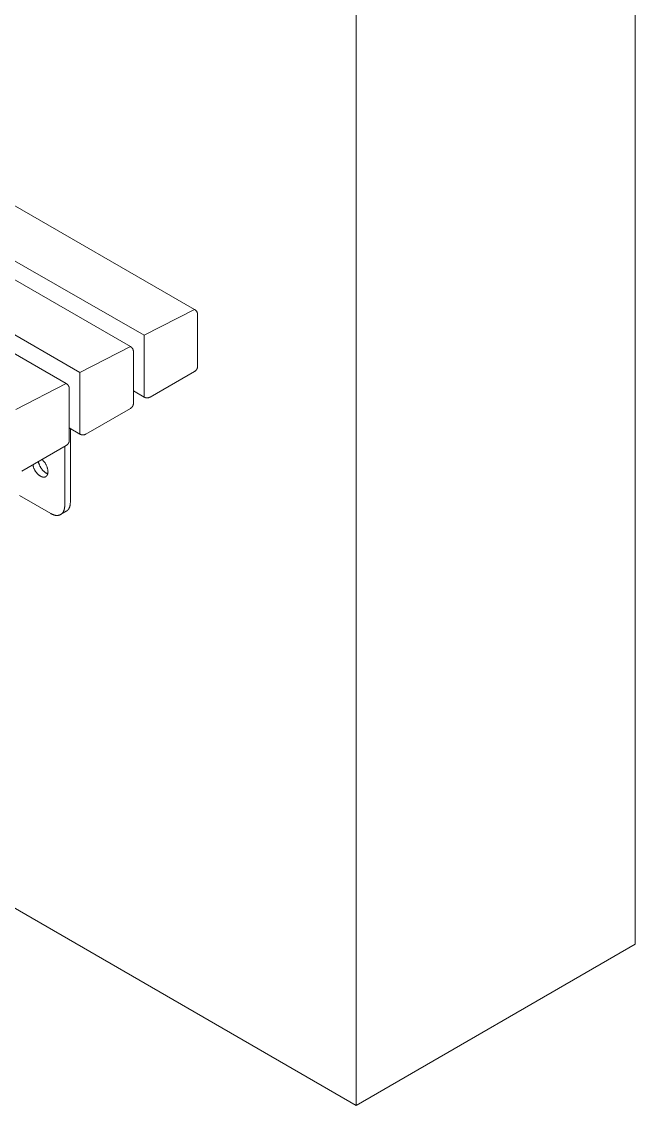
# Model space of a CAD drawing. Header units: millimetres. Extents: x -244 to 4312, y 246 to 2799.
# Drawn here: x 3810.6 to 4065.4, y 359.9 to 810.2 of the extents above; entities that cross this region are included whole.
import ezdxf

# ---------------------------------------------------------------- set-up
doc = ezdxf.new("R2010")
doc.units = ezdxf.units.MM
doc.layers.add('ZANO_R', color=7, linetype='Continuous', lineweight=0)

msp = doc.modelspace()

# ---------------------------------------------------------------- linework, layer by layer
at = {"layer": 'ZANO_R'}
for p, q in [((2842.87, 1290.77), (3882.41, 690.59)), ((2816.22, 1275.38), (3855.76, 675.2)), ((2820.64, 1277.93), (3861.41, 679.88)), ((2793.99, 1262.54), (3834.75, 664.49)), ((2789.56, 1259.99), (3829.1, 659.81)), ((4065.45, 426.84), (4065.45, 1042.41)), ((3949.56, 359.93), (3949.56, 975.5)), ((3861.41, 679.88), (3882.41, 690.59)), ((3882.41, 690.59), (3882.48, 690.55)), ((3882.48, 690.55), (3882.55, 690.5)), ((3882.55, 690.5), (3882.62, 690.45)), ((3882.62, 690.45), (3882.69, 690.4)), ((3882.69, 690.4), (3882.75, 690.35)), ((3882.75, 690.35), (3882.81, 690.3)), ((3882.81, 690.3), (3882.87, 690.24)), ((3882.87, 690.24), (3882.93, 690.18)), ((3882.93, 690.18), (3882.99, 690.12)), ((3882.99, 690.12), (3883.05, 690.06)), ((3883.05, 690.06), (3883.1, 690)), ((3883.1, 690), (3883.15, 689.93)), ((3883.15, 689.93), (3883.2, 689.86)), ((3883.2, 689.86), (3883.25, 689.79)), ((3883.25, 689.79), (3883.29, 689.72)), ((3883.29, 689.72), (3883.33, 689.65)), ((3883.33, 689.65), (3883.37, 689.58)), ((3883.37, 689.58), (3883.41, 689.5)), ((3883.41, 689.5), (3883.44, 689.43)), ((3883.44, 689.43), (3883.47, 689.35)), ((3883.47, 689.35), (3883.5, 689.27)), ((3883.5, 689.27), (3883.53, 689.2)), ((3883.53, 689.2), (3883.55, 689.12)), ((3883.55, 689.12), (3883.57, 689.04)), ((3883.57, 689.04), (3883.59, 688.95)), ((3883.59, 688.95), (3883.6, 688.87)), ((3883.6, 688.87), (3883.62, 688.79)), ((3883.62, 688.79), (3883.63, 688.71)), ((3883.63, 688.71), (3883.63, 688.63)), ((3883.63, 688.63), (3883.64, 688.54)), ((3883.64, 688.54), (3883.64, 688.46)), ((3883.64, 688.46), (3883.64, 667.05)), ((3861.41, 679.88), (3861.41, 654.21)), ((3834.75, 664.49), (3855.76, 675.2)), ((3855.76, 675.2), (3855.83, 675.16)), ((3855.83, 675.16), (3855.9, 675.11)), ((3855.9, 675.11), (3855.96, 675.06)), ((3855.96, 675.06), (3856.03, 675.01)), ((3856.03, 675.01), (3856.1, 674.96)), ((3856.1, 674.96), (3856.16, 674.91)), ((3856.16, 674.91), (3856.22, 674.85)), ((3856.22, 674.85), (3856.28, 674.79)), ((3856.28, 674.79), (3856.34, 674.73)), ((3856.34, 674.73), (3856.39, 674.67)), ((3856.39, 674.67), (3856.44, 674.61)), ((3856.44, 674.61), (3856.5, 674.54)), ((3856.5, 674.54), (3856.54, 674.47)), ((3856.54, 674.47), (3856.59, 674.41)), ((3856.59, 674.41), (3856.63, 674.34)), ((3856.63, 674.34), (3856.68, 674.26)), ((3856.68, 674.26), (3856.71, 674.19)), ((3856.71, 674.19), (3856.75, 674.12)), ((3856.75, 674.12), (3856.79, 674.04)), ((3856.79, 674.04), (3856.82, 673.96)), ((3856.82, 673.96), (3856.85, 673.88)), ((3856.85, 673.88), (3856.87, 673.81)), ((3856.87, 673.81), (3856.9, 673.73)), ((3856.9, 673.73), (3856.92, 673.65)), ((3856.92, 673.65), (3856.93, 673.56)), ((3856.93, 673.56), (3856.95, 673.48)), ((3856.95, 673.48), (3856.96, 673.4)), ((3856.96, 673.4), (3856.97, 673.32)), ((3856.97, 673.32), (3856.98, 673.24)), ((3856.98, 673.24), (3856.98, 673.15)), ((3856.98, 673.15), (3856.98, 673.07)), ((3856.98, 673.07), (3856.98, 651.66)), ((3883.57, 666.47), (3883.55, 666.39)), ((3883.59, 666.55), (3883.57, 666.47)), ((3883.6, 666.63), (3883.59, 666.55)), ((3883.62, 666.72), (3883.6, 666.63)), ((3883.63, 666.8), (3883.62, 666.72)), ((3883.64, 666.97), (3883.63, 666.88)), ((3883.63, 666.88), (3883.63, 666.8)), ((3883.64, 667.05), (3883.64, 666.97)), ((3834.75, 664.49), (3834.75, 638.82)), ((3882.41, 664.92), (3863.87, 654.21)), ((3882.48, 664.96), (3882.41, 664.92)), ((3882.55, 665.01), (3882.48, 664.96)), ((3882.62, 665.05), (3882.55, 665.01)), ((3882.69, 665.1), (3882.62, 665.05)), ((3882.75, 665.16), (3882.69, 665.1)), ((3882.81, 665.21), (3882.75, 665.16)), ((3882.87, 665.27), (3882.81, 665.21)), ((3882.93, 665.32), (3882.87, 665.27)), ((3882.99, 665.38), (3882.93, 665.32)), ((3883.05, 665.45), (3882.99, 665.38)), ((3883.1, 665.51), (3883.05, 665.45)), ((3883.15, 665.58), (3883.1, 665.51)), ((3883.2, 665.64), (3883.15, 665.58)), ((3883.25, 665.71), (3883.2, 665.64)), ((3883.29, 665.78), (3883.25, 665.71)), ((3883.33, 665.86), (3883.29, 665.78)), ((3883.37, 665.93), (3883.33, 665.86)), ((3883.41, 666), (3883.37, 665.93)), ((3883.44, 666.08), (3883.41, 666)), ((3883.47, 666.16), (3883.44, 666.08)), ((3883.5, 666.23), (3883.47, 666.16)), ((3883.53, 666.31), (3883.5, 666.23)), ((3883.55, 666.39), (3883.53, 666.31)), ((3808.1, 649.1), (3829.1, 659.81)), ((3829.1, 659.81), (3829.17, 659.77)), ((3829.17, 659.77), (3829.24, 659.72)), ((3829.24, 659.72), (3829.31, 659.67)), ((3829.31, 659.67), (3829.38, 659.62)), ((3829.38, 659.62), (3829.44, 659.57)), ((3829.44, 659.57), (3829.5, 659.52)), ((3829.5, 659.52), (3829.57, 659.46)), ((3829.57, 659.46), (3829.62, 659.4)), ((3829.62, 659.4), (3829.68, 659.34)), ((3829.68, 659.34), (3829.74, 659.28)), ((3829.74, 659.28), (3829.79, 659.22)), ((3829.79, 659.22), (3829.84, 659.15)), ((3829.84, 659.15), (3829.89, 659.09)), ((3829.89, 659.09), (3829.94, 659.02)), ((3829.94, 659.02), (3829.98, 658.95)), ((3829.98, 658.95), (3830.02, 658.87)), ((3830.02, 658.87), (3830.06, 658.8)), ((3830.06, 658.8), (3830.1, 658.73)), ((3830.1, 658.73), (3830.13, 658.65)), ((3830.13, 658.65), (3830.16, 658.57)), ((3830.16, 658.57), (3830.19, 658.5)), ((3830.19, 658.5), (3830.22, 658.42)), ((3830.22, 658.42), (3830.24, 658.34)), ((3830.24, 658.34), (3830.26, 658.26)), ((3830.26, 658.26), (3830.28, 658.18)), ((3830.28, 658.18), (3830.29, 658.09)), ((3830.29, 658.09), (3830.31, 658.01)), ((3830.31, 658.01), (3830.32, 657.93)), ((3830.32, 657.93), (3830.32, 657.85)), ((3830.32, 657.85), (3830.33, 657.76)), ((3830.33, 657.76), (3830.33, 657.68)), ((3830.33, 657.68), (3830.33, 636.27)), ((3861.41, 654.21), (3856.98, 656.77)), ((3861.48, 654.17), (3861.41, 654.21)), ((3861.56, 654.14), (3861.48, 654.17)), ((3861.63, 654.1), (3861.56, 654.14)), ((3861.71, 654.07), (3861.63, 654.1)), ((3861.78, 654.04), (3861.71, 654.07)), ((3861.86, 654.01), (3861.78, 654.04)), ((3861.94, 653.98), (3861.86, 654.01)), ((3862.02, 653.96), (3861.94, 653.98)), ((3862.1, 653.94), (3862.02, 653.96)), ((3862.18, 653.93), (3862.1, 653.94)), ((3862.27, 653.91), (3862.18, 653.93)), ((3862.35, 653.9), (3862.27, 653.91)), ((3862.43, 653.89), (3862.35, 653.9)), ((3862.51, 653.89), (3862.43, 653.89)), ((3862.6, 653.88), (3862.51, 653.89)), ((3862.68, 653.88), (3862.6, 653.88)), ((3862.76, 653.89), (3862.68, 653.88)), ((3862.85, 653.89), (3862.76, 653.89)), ((3862.93, 653.9), (3862.85, 653.89)), ((3863.01, 653.91), (3862.93, 653.9)), ((3863.09, 653.93), (3863.01, 653.91)), ((3863.17, 653.94), (3863.09, 653.93)), ((3863.25, 653.96), (3863.17, 653.94)), ((3863.33, 653.98), (3863.25, 653.96)), ((3863.41, 654.01), (3863.33, 653.98)), ((3863.49, 654.04), (3863.41, 654.01)), ((3863.57, 654.07), (3863.49, 654.04)), ((3863.65, 654.1), (3863.57, 654.07)), ((3863.72, 654.14), (3863.65, 654.1)), ((3863.8, 654.17), (3863.72, 654.14)), ((3863.87, 654.21), (3863.8, 654.17)), ((3855.76, 649.53), (3837.21, 638.82)), ((3855.83, 649.57), (3855.76, 649.53)), ((3855.9, 649.62), (3855.83, 649.57)), ((3855.96, 649.67), (3855.9, 649.62)), ((3856.03, 649.71), (3855.96, 649.67)), ((3856.1, 649.77), (3856.03, 649.71)), ((3856.16, 649.82), (3856.1, 649.77)), ((3856.22, 649.88), (3856.16, 649.82)), ((3856.28, 649.94), (3856.22, 649.88)), ((3856.34, 650), (3856.28, 649.94)), ((3856.39, 650.06), (3856.34, 650)), ((3856.44, 650.12), (3856.39, 650.06)), ((3856.5, 650.19), (3856.44, 650.12)), ((3856.54, 650.25), (3856.5, 650.19)), ((3856.59, 650.32), (3856.54, 650.25)), ((3856.63, 650.39), (3856.59, 650.32)), ((3856.68, 650.47), (3856.63, 650.39)), ((3856.71, 650.54), (3856.68, 650.47)), ((3856.75, 650.61), (3856.71, 650.54)), ((3856.79, 650.69), (3856.75, 650.61)), ((3856.82, 650.77), (3856.79, 650.69)), ((3856.85, 650.84), (3856.82, 650.77)), ((3856.87, 650.92), (3856.85, 650.84)), ((3856.9, 651), (3856.87, 650.92)), ((3856.92, 651.08), (3856.9, 651)), ((3856.93, 651.16), (3856.92, 651.08)), ((3856.95, 651.25), (3856.93, 651.16)), ((3856.96, 651.33), (3856.95, 651.25)), ((3856.97, 651.41), (3856.96, 651.33)), ((3856.98, 651.49), (3856.97, 651.41)), ((3856.98, 651.66), (3856.98, 651.58)), ((3856.98, 651.58), (3856.98, 651.49)), ((3834.75, 638.82), (3830.33, 641.38)), ((3830.77, 641.13), (3830.77, 610.51)), ((3829.94, 634.93), (3829.89, 634.87)), ((3829.98, 635), (3829.94, 634.93)), ((3830.02, 635.08), (3829.98, 635)), ((3830.06, 635.15), (3830.02, 635.08)), ((3830.1, 635.22), (3830.06, 635.15)), ((3830.13, 635.3), (3830.1, 635.22)), ((3830.16, 635.38), (3830.13, 635.3)), ((3830.19, 635.46), (3830.16, 635.38)), ((3830.22, 635.53), (3830.19, 635.46)), ((3830.24, 635.61), (3830.22, 635.53)), ((3830.26, 635.69), (3830.24, 635.61)), ((3830.28, 635.77), (3830.26, 635.69)), ((3830.29, 635.86), (3830.28, 635.77)), ((3830.31, 635.94), (3830.29, 635.86)), ((3830.32, 636.02), (3830.31, 635.94)), ((3830.33, 636.19), (3830.32, 636.1)), ((3830.32, 636.1), (3830.32, 636.02)), ((3830.33, 636.27), (3830.33, 636.19)), ((3834.83, 638.78), (3834.75, 638.82)), ((3834.9, 638.75), (3834.83, 638.78)), ((3834.98, 638.71), (3834.9, 638.75)), ((3835.05, 638.68), (3834.98, 638.71)), ((3835.13, 638.65), (3835.05, 638.68)), ((3835.21, 638.62), (3835.13, 638.65)), ((3835.29, 638.6), (3835.21, 638.62)), ((3835.37, 638.57), (3835.29, 638.6)), ((3835.45, 638.55), (3835.37, 638.57)), ((3835.53, 638.54), (3835.45, 638.55)), ((3835.61, 638.52), (3835.53, 638.54)), ((3835.69, 638.51), (3835.61, 638.52)), ((3835.78, 638.5), (3835.69, 638.51)), ((3835.86, 638.5), (3835.78, 638.5)), ((3835.94, 638.5), (3835.86, 638.5)), ((3836.03, 638.5), (3835.94, 638.5)), ((3836.11, 638.5), (3836.03, 638.5)), ((3836.19, 638.5), (3836.11, 638.5)), ((3836.27, 638.51), (3836.19, 638.5)), ((3836.36, 638.52), (3836.27, 638.51)), ((3836.44, 638.54), (3836.36, 638.52)), ((3836.52, 638.55), (3836.44, 638.54)), ((3836.6, 638.57), (3836.52, 638.55)), ((3836.68, 638.6), (3836.6, 638.57)), ((3836.76, 638.62), (3836.68, 638.6)), ((3836.84, 638.65), (3836.76, 638.62)), ((3836.91, 638.68), (3836.84, 638.65)), ((3836.99, 638.71), (3836.91, 638.68)), ((3837.07, 638.75), (3836.99, 638.71)), ((3837.14, 638.78), (3837.07, 638.75)), ((3837.21, 638.82), (3837.14, 638.78)), ((3829.1, 634.14), (3810.56, 623.44)), ((3828.45, 609.17), (3828.45, 633.77)), ((3829.17, 634.18), (3829.1, 634.14)), ((3829.24, 634.23), (3829.17, 634.18)), ((3829.31, 634.28), (3829.24, 634.23)), ((3829.38, 634.33), (3829.31, 634.28)), ((3829.44, 634.38), (3829.38, 634.33)), ((3829.5, 634.43), (3829.44, 634.38)), ((3829.57, 634.49), (3829.5, 634.43)), ((3829.62, 634.55), (3829.57, 634.49)), ((3829.68, 634.61), (3829.62, 634.55)), ((3829.74, 634.67), (3829.68, 634.61)), ((3829.79, 634.73), (3829.74, 634.67)), ((3829.84, 634.8), (3829.79, 634.73)), ((3829.89, 634.87), (3829.84, 634.8)), ((3815.22, 625.95), (3815.19, 626.11)), ((3815.26, 625.78), (3815.22, 625.95)), ((3817.51, 627.45), (3817.54, 627.28)), ((3817.54, 627.28), (3817.57, 627.12)), ((3817.57, 627.12), (3817.61, 626.94)), ((3817.61, 626.94), (3817.66, 626.77)), ((3817.66, 626.77), (3817.71, 626.6)), ((3817.71, 626.6), (3817.77, 626.42)), ((3817.77, 626.42), (3817.84, 626.24)), ((3817.84, 626.24), (3817.91, 626.06)), ((3817.91, 626.06), (3817.98, 625.88)), ((3818.96, 628.29), (3819.15, 628.13)), ((3819.15, 628.13), (3819.32, 627.96)), ((3819.32, 627.96), (3819.5, 627.79)), ((3819.5, 627.79), (3819.66, 627.61)), ((3819.66, 627.61), (3819.82, 627.43)), ((3819.82, 627.43), (3819.97, 627.24)), ((3819.97, 627.24), (3820.12, 627.05)), ((3820.12, 627.05), (3820.26, 626.85)), ((3820.26, 626.85), (3820.4, 626.65)), ((3820.4, 626.65), (3820.52, 626.44)), ((3820.52, 626.44), (3820.64, 626.23)), ((3820.64, 626.23), (3820.75, 626.02)), ((3820.75, 626.02), (3820.86, 625.8)), ((3815.3, 625.61), (3815.26, 625.78)), ((3815.34, 625.43), (3815.3, 625.61)), ((3815.4, 625.26), (3815.34, 625.43)), ((3815.45, 625.08), (3815.4, 625.26)), ((3815.52, 624.9), (3815.45, 625.08)), ((3815.59, 624.72), (3815.52, 624.9)), ((3815.66, 624.54), (3815.59, 624.72)), ((3815.74, 624.36), (3815.66, 624.54)), ((3815.83, 624.18), (3815.74, 624.36)), ((3815.92, 624), (3815.83, 624.18)), ((3816.02, 623.83), (3815.92, 624)), ((3816.12, 623.66), (3816.02, 623.83)), ((3816.22, 623.49), (3816.12, 623.66)), ((3816.33, 623.32), (3816.22, 623.49)), ((3816.45, 623.15), (3816.33, 623.32)), ((3816.56, 623), (3816.45, 623.15)), ((3816.68, 622.84), (3816.56, 623)), ((3816.8, 622.69), (3816.68, 622.84)), ((3816.92, 622.55), (3816.8, 622.69)), ((3817.05, 622.41), (3816.92, 622.55)), ((3817.18, 622.28), (3817.05, 622.41)), ((3817.3, 622.15), (3817.18, 622.28)), ((3817.43, 622.03), (3817.3, 622.15)), ((3817.56, 621.92), (3817.43, 622.03)), ((3817.69, 621.81), (3817.56, 621.92)), ((3817.81, 621.71), (3817.69, 621.81)), ((3817.94, 621.62), (3817.81, 621.71)), ((3818.06, 621.54), (3817.94, 621.62)), ((3817.98, 625.88), (3818.06, 625.7)), ((3818.06, 625.7), (3818.15, 625.52)), ((3818.19, 621.46), (3818.06, 621.54)), ((3818.15, 625.52), (3818.24, 625.34)), ((3818.31, 621.38), (3818.19, 621.46)), ((3818.24, 625.34), (3818.34, 625.17)), ((3818.38, 621.34), (3818.31, 621.38)), ((3818.34, 625.17), (3818.44, 624.99)), ((3818.44, 624.99), (3818.54, 624.82)), ((3818.54, 624.82), (3818.65, 624.66)), ((3818.65, 624.66), (3818.76, 624.49)), ((3818.76, 624.49), (3818.88, 624.33)), ((3818.88, 624.33), (3819, 624.18)), ((3819, 624.18), (3819.12, 624.03)), ((3819.12, 624.03), (3819.24, 623.89)), ((3819.24, 623.89), (3819.37, 623.75)), ((3819.37, 623.75), (3819.49, 623.62)), ((3819.49, 623.62), (3819.62, 623.49)), ((3819.62, 623.49), (3819.75, 623.37)), ((3819.75, 623.37), (3819.88, 623.26)), ((3819.88, 623.26), (3820, 623.15)), ((3820, 623.15), (3820.13, 623.05)), ((3820.13, 623.05), (3820.26, 622.96)), ((3820.26, 622.96), (3820.38, 622.87)), ((3820.38, 622.87), (3820.51, 622.79)), ((3820.51, 622.79), (3820.63, 622.72)), ((3820.63, 622.72), (3820.72, 622.67)), ((3820.72, 622.67), (3820.81, 622.62)), ((3820.81, 622.62), (3820.91, 622.57)), ((3820.86, 621.38), (3820.84, 621.36)), ((3820.86, 625.8), (3820.96, 625.58)), ((3820.88, 621.41), (3820.86, 621.38)), ((3820.91, 621.43), (3820.88, 621.41)), ((3820.91, 622.57), (3821, 622.53)), ((3820.93, 621.46), (3820.91, 621.43)), ((3820.96, 621.48), (3820.93, 621.46)), ((3820.96, 625.58), (3821.05, 625.35)), ((3820.98, 621.51), (3820.96, 621.48)), ((3821, 621.54), (3820.98, 621.51)), ((3821, 622.53), (3821.1, 622.49)), ((3821.02, 621.56), (3821, 621.54)), ((3821.04, 621.59), (3821.02, 621.56)), ((3821.06, 621.62), (3821.04, 621.59)), ((3821.05, 625.35), (3821.13, 625.12)), ((3821.08, 621.65), (3821.06, 621.62)), ((3821.1, 621.68), (3821.08, 621.65)), ((3821.1, 622.49), (3821.2, 622.45)), ((3821.12, 621.71), (3821.1, 621.68)), ((3821.14, 621.74), (3821.12, 621.71)), ((3821.13, 625.12), (3821.2, 624.89)), ((3821.16, 621.77), (3821.14, 621.74)), ((3821.18, 621.8), (3821.16, 621.77)), ((3821.19, 621.83), (3821.18, 621.8)), ((3821.21, 621.86), (3821.19, 621.83)), ((3821.2, 624.89), (3821.27, 624.66)), ((3821.2, 622.45), (3821.3, 622.42)), ((3821.24, 621.93), (3821.21, 621.86)), ((3821.27, 622), (3821.24, 621.93)), ((3821.27, 624.66), (3821.33, 624.42)), ((3821.3, 622.07), (3821.27, 622)), ((3821.3, 622.42), (3821.4, 622.38)), ((3821.33, 622.14), (3821.3, 622.07)), ((3821.33, 624.42), (3821.38, 624.18)), ((3821.35, 622.21), (3821.33, 622.14)), ((3821.37, 622.28), (3821.35, 622.21)), ((3821.39, 622.35), (3821.37, 622.28)), ((3821.38, 624.18), (3821.42, 623.95)), ((3821.41, 622.43), (3821.39, 622.35)), ((3821.43, 622.51), (3821.41, 622.43)), ((3821.42, 623.95), (3821.45, 623.71)), ((3821.44, 622.58), (3821.43, 622.51)), ((3821.46, 622.66), (3821.44, 622.58)), ((3821.45, 623.71), (3821.48, 623.46)), ((3821.47, 622.74), (3821.46, 622.66)), ((3821.48, 622.82), (3821.47, 622.74)), ((3821.48, 623.46), (3821.5, 623.22)), ((3821.49, 622.98), (3821.48, 622.9)), ((3821.48, 622.9), (3821.48, 622.82)), ((3821.5, 623.14), (3821.49, 623.06)), ((3821.49, 623.06), (3821.49, 622.98)), ((3821.5, 623.22), (3821.5, 623.14)), ((3818.45, 621.3), (3818.38, 621.34)), ((3818.52, 621.27), (3818.45, 621.3)), ((3818.6, 621.23), (3818.52, 621.27)), ((3818.67, 621.2), (3818.6, 621.23)), ((3818.74, 621.17), (3818.67, 621.2)), ((3818.82, 621.14), (3818.74, 621.17)), ((3818.89, 621.11), (3818.82, 621.14)), ((3818.96, 621.08), (3818.89, 621.11)), ((3819.04, 621.06), (3818.96, 621.08)), ((3819.11, 621.04), (3819.04, 621.06)), ((3819.19, 621.02), (3819.11, 621.04)), ((3819.26, 621), (3819.19, 621.02)), ((3819.34, 620.99), (3819.26, 621)), ((3819.41, 620.97), (3819.34, 620.99)), ((3819.48, 620.96), (3819.41, 620.97)), ((3819.56, 620.96), (3819.48, 620.96)), ((3819.63, 620.95), (3819.56, 620.96)), ((3819.67, 620.95), (3819.63, 620.95)), ((3819.7, 620.95), (3819.67, 620.95)), ((3819.74, 620.95), (3819.7, 620.95)), ((3819.77, 620.95), (3819.74, 620.95)), ((3819.81, 620.95), (3819.77, 620.95)), ((3819.85, 620.95), (3819.81, 620.95)), ((3819.88, 620.95), (3819.85, 620.95)), ((3819.92, 620.96), (3819.88, 620.95)), ((3819.95, 620.96), (3819.92, 620.96)), ((3819.99, 620.96), (3819.95, 620.96)), ((3820.02, 620.97), (3819.99, 620.96)), ((3820.05, 620.98), (3820.02, 620.97)), ((3820.09, 620.98), (3820.05, 620.98)), ((3820.12, 620.99), (3820.09, 620.98)), ((3820.16, 621), (3820.12, 620.99)), ((3820.19, 621.01), (3820.16, 621)), ((3820.22, 621.01), (3820.19, 621.01)), ((3820.25, 621.02), (3820.22, 621.01)), ((3820.29, 621.03), (3820.25, 621.02)), ((3820.32, 621.05), (3820.29, 621.03)), ((3820.35, 621.06), (3820.32, 621.05)), ((3820.38, 621.07), (3820.35, 621.06)), ((3820.41, 621.08), (3820.38, 621.07)), ((3820.44, 621.1), (3820.41, 621.08)), ((3820.47, 621.11), (3820.44, 621.1)), ((3820.5, 621.13), (3820.47, 621.11)), ((3820.53, 621.14), (3820.5, 621.13)), ((3820.56, 621.16), (3820.53, 621.14)), ((3820.59, 621.18), (3820.56, 621.16)), ((3820.62, 621.19), (3820.59, 621.18)), ((3820.65, 621.21), (3820.62, 621.19)), ((3820.68, 621.23), (3820.65, 621.21)), ((3820.7, 621.25), (3820.68, 621.23)), ((3820.73, 621.27), (3820.7, 621.25)), ((3820.76, 621.29), (3820.73, 621.27)), ((3820.78, 621.31), (3820.76, 621.29)), ((3820.81, 621.34), (3820.78, 621.31)), ((3820.84, 621.36), (3820.81, 621.34)), ((3809.68, 613.32), (3822.66, 605.83)), ((3828.35, 608.01), (3828.33, 607.87)), ((3828.38, 608.15), (3828.35, 608.01)), ((3828.4, 608.29), (3828.38, 608.15)), ((3828.41, 608.44), (3828.4, 608.29)), ((3828.43, 608.58), (3828.41, 608.44)), ((3828.44, 608.73), (3828.43, 608.58)), ((3828.45, 608.88), (3828.44, 608.73)), ((3828.45, 609.17), (3828.45, 609.02)), ((3828.45, 609.02), (3828.45, 608.88)), ((3830.15, 607.87), (3830.19, 607.92)), ((3830.19, 607.92), (3830.22, 607.98)), ((3830.22, 607.98), (3830.25, 608.04)), ((3830.25, 608.04), (3830.31, 608.16)), ((3830.31, 608.16), (3830.36, 608.28)), ((3830.36, 608.28), (3830.41, 608.41)), ((3830.41, 608.41), (3830.46, 608.53)), ((3830.46, 608.53), (3830.5, 608.67)), ((3830.5, 608.67), (3830.54, 608.8)), ((3830.54, 608.8), (3830.58, 608.93)), ((3830.58, 608.93), (3830.62, 609.07)), ((3830.62, 609.07), (3830.65, 609.21)), ((3830.65, 609.21), (3830.67, 609.35)), ((3830.67, 609.35), (3830.7, 609.49)), ((3830.7, 609.49), (3830.72, 609.63)), ((3830.72, 609.63), (3830.73, 609.78)), ((3830.73, 609.78), (3830.75, 609.92)), ((3830.75, 609.92), (3830.76, 610.07)), ((3830.76, 610.21), (3830.77, 610.36)), ((3830.76, 610.07), (3830.76, 610.21)), ((3830.77, 610.36), (3830.77, 610.51)), ((3822.78, 605.75), (3822.66, 605.83)), ((3822.91, 605.68), (3822.78, 605.75)), ((3823.05, 605.62), (3822.91, 605.68)), ((3823.18, 605.55), (3823.05, 605.62)), ((3823.31, 605.49), (3823.18, 605.55)), ((3823.44, 605.43), (3823.31, 605.49)), ((3823.58, 605.38), (3823.44, 605.43)), ((3823.71, 605.33), (3823.58, 605.38)), ((3823.85, 605.28), (3823.71, 605.33)), ((3823.98, 605.24), (3823.85, 605.28)), ((3824.12, 605.2), (3823.98, 605.24)), ((3824.25, 605.16), (3824.12, 605.2)), ((3824.39, 605.13), (3824.25, 605.16)), ((3824.52, 605.11), (3824.39, 605.13)), ((3824.66, 605.08), (3824.52, 605.11)), ((3824.79, 605.06), (3824.66, 605.08)), ((3824.92, 605.05), (3824.79, 605.06)), ((3825.06, 605.04), (3824.92, 605.05)), ((3825.12, 605.04), (3825.06, 605.04)), ((3825.19, 605.04), (3825.12, 605.04)), ((3825.25, 605.04), (3825.19, 605.04)), ((3825.32, 605.04), (3825.25, 605.04)), ((3825.38, 605.04), (3825.32, 605.04)), ((3825.45, 605.04), (3825.38, 605.04)), ((3825.51, 605.05), (3825.45, 605.04)), ((3825.58, 605.05), (3825.51, 605.05)), ((3825.64, 605.06), (3825.58, 605.05)), ((3825.7, 605.07), (3825.64, 605.06)), ((3825.76, 605.08), (3825.7, 605.07)), ((3825.83, 605.09), (3825.76, 605.08)), ((3825.89, 605.1), (3825.83, 605.09)), ((3825.95, 605.11), (3825.89, 605.1)), ((3826.01, 605.12), (3825.95, 605.11)), ((3826.07, 605.14), (3826.01, 605.12)), ((3826.13, 605.16), (3826.07, 605.14)), ((3826.19, 605.17), (3826.13, 605.16)), ((3826.25, 605.19), (3826.19, 605.17)), ((3826.31, 605.21), (3826.25, 605.19)), ((3826.37, 605.24), (3826.31, 605.21)), ((3826.42, 605.26), (3826.37, 605.24)), ((3826.48, 605.28), (3826.42, 605.26)), ((3826.54, 605.31), (3826.48, 605.28)), ((3826.59, 605.33), (3826.54, 605.31)), ((3826.65, 605.36), (3826.59, 605.33)), ((3826.7, 605.39), (3826.65, 605.36)), ((3826.75, 605.42), (3826.7, 605.39)), ((3829.07, 606.76), (3826.75, 605.42)), ((3826.81, 605.45), (3826.75, 605.42)), ((3826.86, 605.48), (3826.81, 605.45)), ((3826.91, 605.52), (3826.86, 605.48)), ((3826.96, 605.55), (3826.91, 605.52)), ((3827.01, 605.59), (3826.96, 605.55)), ((3827.06, 605.62), (3827.01, 605.59)), ((3827.11, 605.66), (3827.06, 605.62)), ((3827.15, 605.7), (3827.11, 605.66)), ((3827.2, 605.74), (3827.15, 605.7)), ((3827.25, 605.78), (3827.2, 605.74)), ((3827.29, 605.83), (3827.25, 605.78)), ((3827.34, 605.87), (3827.29, 605.83)), ((3827.38, 605.92), (3827.34, 605.87)), ((3827.42, 605.96), (3827.38, 605.92)), ((3827.47, 606.01), (3827.42, 605.96)), ((3827.51, 606.06), (3827.47, 606.01)), ((3827.55, 606.1), (3827.51, 606.06)), ((3827.59, 606.15), (3827.55, 606.1)), ((3827.62, 606.2), (3827.59, 606.15)), ((3827.66, 606.26), (3827.62, 606.2)), ((3827.7, 606.31), (3827.66, 606.26)), ((3827.73, 606.36), (3827.7, 606.31)), ((3827.77, 606.42), (3827.73, 606.36)), ((3827.8, 606.47), (3827.77, 606.42)), ((3827.84, 606.53), (3827.8, 606.47)), ((3827.87, 606.59), (3827.84, 606.53)), ((3827.9, 606.64), (3827.87, 606.59)), ((3827.93, 606.7), (3827.9, 606.64)), ((3827.99, 606.82), (3827.93, 606.7)), ((3828.04, 606.94), (3827.99, 606.82)), ((3828.1, 607.07), (3828.04, 606.94)), ((3828.14, 607.2), (3828.1, 607.07)), ((3828.19, 607.33), (3828.14, 607.2)), ((3828.23, 607.46), (3828.19, 607.33)), ((3828.26, 607.59), (3828.23, 607.46)), ((3828.3, 607.73), (3828.26, 607.59)), ((3828.33, 607.87), (3828.3, 607.73)), ((3829.07, 606.76), (3829.12, 606.79)), ((3829.12, 606.79), (3829.18, 606.82)), ((3829.18, 606.82), (3829.23, 606.86)), ((3829.23, 606.86), (3829.28, 606.89)), ((3829.28, 606.89), (3829.33, 606.93)), ((3829.33, 606.93), (3829.38, 606.96)), ((3829.38, 606.96), (3829.43, 607)), ((3829.43, 607), (3829.47, 607.04)), ((3829.47, 607.04), (3829.52, 607.08)), ((3829.52, 607.08), (3829.57, 607.12)), ((3829.57, 607.12), (3829.61, 607.16)), ((3829.61, 607.16), (3829.65, 607.21)), ((3829.65, 607.21), (3829.7, 607.25)), ((3829.7, 607.25), (3829.74, 607.3)), ((3829.74, 607.3), (3829.78, 607.35)), ((3829.78, 607.35), (3829.82, 607.39)), ((3829.82, 607.39), (3829.86, 607.44)), ((3829.86, 607.44), (3829.9, 607.49)), ((3829.9, 607.49), (3829.94, 607.54)), ((3829.94, 607.54), (3829.98, 607.59)), ((3829.98, 607.59), (3830.02, 607.65)), ((3830.02, 607.65), (3830.05, 607.7)), ((3830.05, 607.7), (3830.09, 607.75)), ((3830.09, 607.75), (3830.12, 607.81)), ((3830.12, 607.81), (3830.15, 607.87)), ((3651.86, 531.81), (3949.56, 359.93)), ((3949.56, 359.93), (4065.45, 426.84))]:
    msp.add_line(p, q, dxfattribs=at)

doc.saveas('drawing.dxf')
